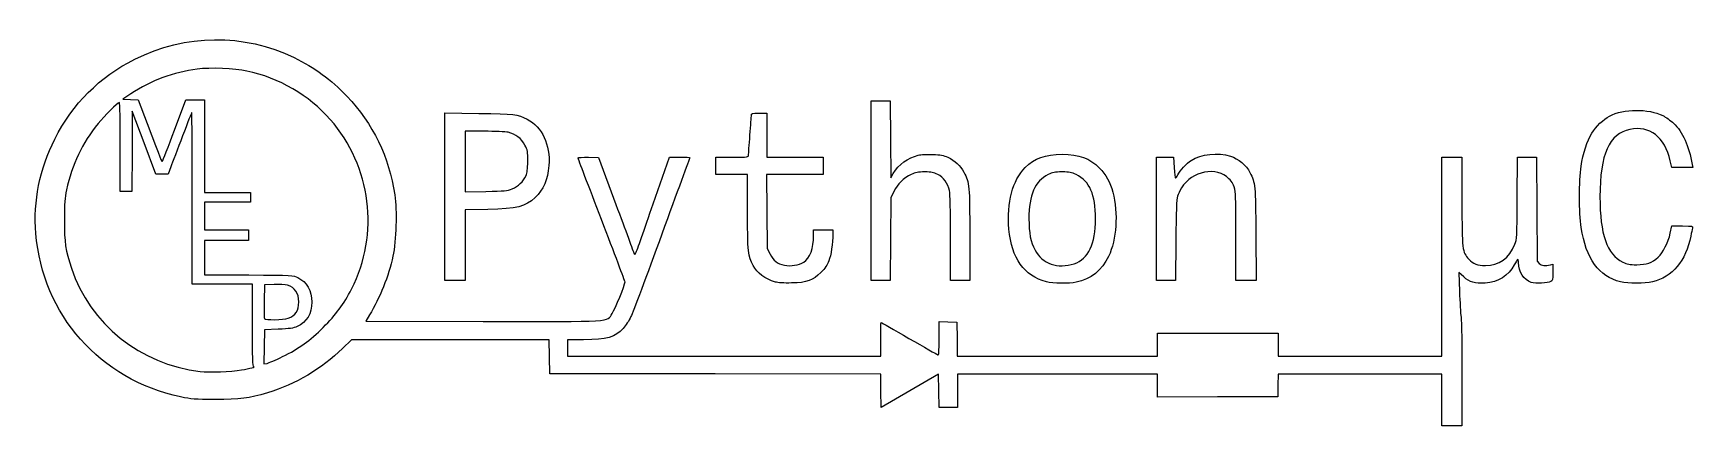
# Model space of a CAD drawing. Extents: x 0.08 to 1.42, y 0.08 to 0.4.
import ezdxf

# ---------------------------------------------------------------- set-up
doc = ezdxf.new("R2010")
doc.units = 0
doc.layers.add('Calque_1', color=7, linetype='CONTINUOUS')

msp = doc.modelspace()

# ---------------------------------------------------------------- linework, layer by layer
at = {"layer": 'Calque_1', "color": 7}
for points in [[(0.155921, 0.347243), (0.149347, 0.342874), (0.15564, 0.342637), (0.161933, 0.342401), (0.169093, 0.323289)], [(0.191181, 0.317902), (0.200393, 0.342455), (0.207933, 0.342458), (0.215474, 0.342461), (0.215474, 0.304951), (0.215474, 0.26744), (0.234036, 0.26744), (0.252598, 0.26744), (0.252598, 0.263574), (0.252598, 0.259708), (0.234036, 0.259708), (0.215474, 0.259708), (0.215474, 0.248493), (0.215474, 0.237279), (0.233263, 0.237279), (0.251051, 0.237279), (0.251051, 0.233025), (0.251051, 0.228771), (0.233263, 0.228771), (0.215474, 0.228771), (0.215474, 0.214886), (0.215474, 0.201), (0.251245, 0.200764)], [(0.75377, 0.269022), (0.75377, 0.341722), (0.761495, 0.341722), (0.769221, 0.341722), (0.769422, 0.310592), (0.769622, 0.279463), (0.771688, 0.282943)], [(0.188222, 0.288159), (0.185951, 0.282166), (0.181084, 0.282166), (0.176219, 0.282166), (0.16665, 0.307704), (0.157081, 0.333242), (0.15688, 0.300743), (0.15668, 0.268244), (0.152048, 0.268244), (0.147415, 0.268244), (0.147415, 0.304208)], [(0.409601, 0.264055), (0.409601, 0.331789), (0.436864, 0.331474)], [(0.66328, 0.331661), (0.669468, 0.331661), (0.669468, 0.313872), (0.669468, 0.296084), (0.692284, 0.296084), (0.715099, 0.296084), (0.715099, 0.289123), (0.715099, 0.282163), (0.692242, 0.282163), (0.669384, 0.282163), (0.66962, 0.252193), (0.669857, 0.222223), (0.672177, 0.217583)], [(0.441273, 0.316971), (0.425843, 0.316971), (0.425843, 0.292543), (0.425843, 0.268115), (0.442664, 0.268391)], [(0.525397, 0.295939), (0.533681, 0.295703), (0.547657, 0.257805)], [(0.577821, 0.258393), (0.590828, 0.296096), (0.59926, 0.296096)], [(0.654, 0.251775), (0.654, 0.282163), (0.641238, 0.282163), (0.628477, 0.282163), (0.628477, 0.289123), (0.628477, 0.296084), (0.641625, 0.296084)], [(0.808688, 0.149481), (0.808688, 0.163128), (0.815842, 0.162892), (0.822996, 0.162655), (0.823201, 0.148928), (0.823405, 0.135199), (0.90421, 0.135199), (0.985013, 0.135199), (0.985013, 0.14448), (0.985013, 0.153761), (1.033738, 0.153761), (1.082464, 0.153761), (1.082464, 0.14448), (1.082464, 0.135199), (1.14859, 0.135199), (1.214717, 0.135199), (1.214717, 0.215634), (1.214717, 0.296069), (1.222838, 0.296069), (1.230959, 0.296069), (1.230959, 0.260633)], [(0.984247, 0.246206), (0.984247, 0.296091), (0.991123, 0.296091), (0.998, 0.296091), (0.998554, 0.287583)], [(1.275659, 0.263006), (1.275935, 0.296069), (1.283598, 0.296069), (1.291262, 0.296069), (1.291458, 0.253939), (1.291695, 0.211809), (1.293395, 0.210108)], [(1.416891, 0.290081), (1.417324, 0.287565), (1.40894, 0.287565), (1.400557, 0.287565), (1.399214, 0.293173)], [(0.772136, 0.268365), (0.769622, 0.263261), (0.76939, 0.229793), (0.769157, 0.196324), (0.761461, 0.196324), (0.753765, 0.196324), (0.75377, 0.269022)], [(0.254145, 0.159966), (0.254145, 0.193223), (0.229786, 0.193223), (0.205427, 0.193223), (0.205429, 0.262567)], [(0.444211, 0.253767), (0.425843, 0.25337), (0.425843, 0.22485), (0.425843, 0.196329), (0.417722, 0.196329), (0.409601, 0.196329), (0.409601, 0.264055)], [(0.999911, 0.228999), (0.999647, 0.196322), (0.991951, 0.196322), (0.984256, 0.196322), (0.984247, 0.246206)], [(0.707367, 0.232805), (0.707367, 0.237304), (0.715101, 0.237304), (0.722835, 0.237304), (0.722814, 0.234016)], [(0.833418, 0.232866), (0.833429, 0.196322), (0.825695, 0.196322), (0.817961, 0.196322), (0.817961, 0.230701)], [(1.064494, 0.233639), (1.064789, 0.196322), (1.056615, 0.196322), (1.048441, 0.196322), (1.048441, 0.231759)], [(1.399211, 0.234585), (1.400502, 0.240389), (1.408947, 0.240389)], [(1.232356, 0.199302), (1.228404, 0.202857), (1.228951, 0.187397)], [(1.302328, 0.208888), (1.304454, 0.209478), (1.304454, 0.202917)], [(0.271547, 0.193073), (0.263813, 0.192837), (0.2636, 0.179717)], [(0.348682, 0.168479), (0.345587, 0.163452), (0.440437, 0.163255)], [(0.275027, 0.156888), (0.263813, 0.156451), (0.2636, 0.142623), (0.263387, 0.128794), (0.265919, 0.129286)], [(1.214725, 0.099637), (1.214725, 0.120519), (1.148622, 0.120519), (1.08252, 0.120519), (1.082323, 0.111431), (1.082126, 0.102344), (1.033595, 0.102147), (0.985063, 0.10195), (0.985063, 0.111237), (0.985063, 0.120523), (0.904241, 0.120523), (0.823419, 0.120523), (0.823419, 0.106989), (0.823419, 0.093454), (0.816063, 0.093454), (0.808733, 0.093454), (0.808524, 0.10696), (0.808316, 0.120465), (0.785113, 0.107059), (0.761911, 0.093654), (0.761702, 0.107086), (0.761494, 0.120519), (0.627904, 0.120716), (0.494315, 0.120913), (0.494106, 0.13464), (0.493898, 0.148368), (0.413988, 0.148368), (0.334101, 0.148368), (0.326892, 0.141322)], [(0.52156, 0.148387), (0.508605, 0.148375), (0.508605, 0.141801), (0.508605, 0.135227), (0.635058, 0.135227), (0.761511, 0.135227), (0.761511, 0.148762)], [(1.230947, 0.119924), (1.230972, 0.07874), (1.222851, 0.07874), (1.21473, 0.07874), (1.214725, 0.099637)]]:
    msp.add_lwpolyline(points, dxfattribs=at)
for points in [[(0.463873, 0.270422)], [(0.917866, 0.209895)], [(0.67643, 0.195056)], [(0.895305, 0.195231)], [(1.359071, 0.195204)], [(0.283006, 0.16572)], [(0.278505, 0.134722)], [(0.245341, 0.123968)]]:
    msp.add_lwpolyline(points, close=True, dxfattribs=at)
for points in [[(0.159068, 0.37525), (0.200031, 0.395876), (0.247111, 0.396354), (0.287795, 0.376561)], [(0.287795, 0.376561), (0.304398, 0.368483), (0.317574, 0.358834), (0.330433, 0.345337)], [(0.094558, 0.31074), (0.108906, 0.339234), (0.130574, 0.360902), (0.159068, 0.37525)], [(0.209562, 0.367265), (0.190504, 0.364871), (0.172122, 0.358012), (0.155921, 0.347243)], [(0.249627, 0.365737), (0.239858, 0.367824), (0.220032, 0.368579), (0.209562, 0.367265)], [(0.316965, 0.326549), (0.2999, 0.346057), (0.275624, 0.360185), (0.249627, 0.365737)], [(0.14672, 0.340172), (0.145444, 0.340172), (0.134338, 0.329275), (0.129501, 0.323278)], [(0.147415, 0.304208), (0.147415, 0.324965), (0.14712, 0.340172), (0.14672, 0.340172)], [(0.330433, 0.345337), (0.351387, 0.323343), (0.364568, 0.296133), (0.369088, 0.265542)], [(1.350001, 0.329292), (1.361743, 0.335282), (1.381366, 0.335442), (1.393217, 0.329646)], [(0.129501, 0.323278), (0.116678, 0.307377), (0.108388, 0.289959), (0.103954, 0.269597)], [(0.169093, 0.323289), (0.180524, 0.292781), (0.180826, 0.292031), (0.181412, 0.292706)], [(0.205177, 0.332166), (0.205035, 0.332324), (0.201675, 0.323811), (0.197708, 0.313287)], [(0.205429, 0.262567), (0.20543, 0.300706), (0.205315, 0.332026), (0.205177, 0.332166)], [(0.33414, 0.189316), (0.357039, 0.234083), (0.350225, 0.288529), (0.316965, 0.326549)], [(0.436864, 0.331474), (0.466209, 0.33112), (0.467667, 0.330946), (0.476022, 0.326702)], [(0.476022, 0.326702), (0.48813, 0.320551), (0.494807, 0.306262), (0.493523, 0.289251)], [(0.655933, 0.313872), (0.656547, 0.321742), (0.657059, 0.328964), (0.657071, 0.329921)], [(0.657071, 0.329921), (0.657092, 0.331578), (0.657386, 0.331661), (0.66328, 0.331661)], [(1.335775, 0.31542), (1.338932, 0.320615), (1.345445, 0.326968), (1.350001, 0.329292)], [(1.399214, 0.293173), (1.394622, 0.312364), (1.382578, 0.321738), (1.366656, 0.318516)], [(1.393217, 0.329646), (1.395476, 0.32854), (1.399405, 0.325709), (1.401945, 0.32336)], [(1.401945, 0.32336), (1.408991, 0.316837), (1.414332, 0.304945), (1.416891, 0.290081)], [(0.079221, 0.234389), (0.077056, 0.260566), (0.082206, 0.286209), (0.094558, 0.31074)], [(0.181412, 0.292706), (0.181719, 0.29306), (0.186115, 0.304398), (0.191181, 0.317902)], [(0.197708, 0.313287), (0.19374, 0.302764), (0.189471, 0.291456), (0.188222, 0.288159)], [(0.460621, 0.316133), (0.458466, 0.316593), (0.449759, 0.316971), (0.441273, 0.316971)], [(0.474181, 0.305741), (0.471421, 0.311116), (0.466527, 0.314866), (0.460621, 0.316133)], [(0.654795, 0.297824), (0.654807, 0.298781), (0.655319, 0.306003), (0.655933, 0.313872)], [(1.327204, 0.288726), (1.328782, 0.298938), (1.33217, 0.309487), (1.335775, 0.31542)], [(1.366656, 0.318516), (1.349825, 0.315111), (1.342371, 0.298371), (1.342371, 0.263976)], [(0.476449, 0.292663), (0.4765, 0.300705), (0.476363, 0.301495), (0.474181, 0.305741)], [(0.517112, 0.295466), (0.517112, 0.29586), (0.52084, 0.296057), (0.525397, 0.295939)], [(0.536061, 0.245517), (0.525639, 0.272609), (0.517112, 0.295086), (0.517112, 0.295466)], [(0.607306, 0.29547), (0.607093, 0.295116), (0.596943, 0.26737), (0.584751, 0.233791)], [(0.59926, 0.296096), (0.603899, 0.296096), (0.607519, 0.295821), (0.607306, 0.29547)], [(0.641625, 0.296084), (0.654738, 0.296084), (0.654773, 0.296089), (0.654795, 0.297824)], [(0.771688, 0.282943), (0.775911, 0.290061), (0.783428, 0.295553), (0.791844, 0.297668)], [(0.791844, 0.297668), (0.793994, 0.298207), (0.79878, 0.298463), (0.803445, 0.298278)], [(0.803445, 0.298278), (0.80994, 0.298003), (0.812179, 0.297601), (0.815734, 0.295959)], [(0.815734, 0.295959), (0.821533, 0.293278), (0.825723, 0.289352), (0.828654, 0.283854)], [(0.878223, 0.287623), (0.885891, 0.295291), (0.894442, 0.29837), (0.908066, 0.29837)], [(0.908066, 0.29837), (0.921897, 0.29837), (0.93031, 0.295276), (0.93823, 0.287272)], [(1.012223, 0.293466), (1.02026, 0.29855), (1.033873, 0.299996), (1.044063, 0.296848)], [(1.044063, 0.296848), (1.050168, 0.294962), (1.056802, 0.28935), (1.059711, 0.283609)], [(0.475078, 0.281185), (0.476053, 0.283343), (0.476411, 0.28634), (0.476449, 0.292663)], [(0.493523, 0.289251), (0.492645, 0.277613), (0.489292, 0.269844), (0.482342, 0.263342)], [(0.786115, 0.282032), (0.779986, 0.279182), (0.775121, 0.274426), (0.772136, 0.268365)], [(0.797099, 0.284087), (0.791619, 0.284073), (0.789763, 0.283733), (0.786115, 0.282032)], [(0.80754, 0.282139), (0.804298, 0.283796), (0.802658, 0.284103), (0.797099, 0.284087)], [(0.81712, 0.268998), (0.815907, 0.274655), (0.812181, 0.279767), (0.80754, 0.282139)], [(0.828654, 0.283854), (0.833204, 0.275317), (0.833405, 0.273163), (0.833418, 0.232866)], [(0.865127, 0.237842), (0.86324, 0.259366), (0.86798, 0.277379), (0.878223, 0.287623)], [(0.896711, 0.281927), (0.886071, 0.276702), (0.881213, 0.265486), (0.881231, 0.246188)], [(0.908066, 0.284085), (0.902014, 0.284085), (0.900532, 0.283809), (0.896711, 0.281927)], [(0.919405, 0.281935), (0.915602, 0.283801), (0.914112, 0.284085), (0.908066, 0.284085)], [(0.935015, 0.246188), (0.935015, 0.265899), (0.930362, 0.276554), (0.919405, 0.281935)], [(0.93823, 0.287272), (0.943341, 0.282107), (0.947019, 0.275449), (0.948963, 0.267843)], [(0.998554, 0.287583), (0.998861, 0.282905), (0.999356, 0.279076), (0.999657, 0.279076)], [(0.999657, 0.279076), (0.999956, 0.279076), (1.000786, 0.280296), (1.001497, 0.281792)], [(1.001497, 0.281792), (1.003151, 0.285261), (1.008562, 0.29115), (1.012223, 0.293466)], [(1.042796, 0.278644), (1.033071, 0.288765), (1.012648, 0.284859), (1.004536, 0.271327)], [(1.059711, 0.283609), (1.06408, 0.274987), (1.064176, 0.273984), (1.064494, 0.233639)], [(1.327204, 0.239227), (1.325385, 0.250938), (1.325385, 0.276994), (1.327204, 0.288726)], [(0.103954, 0.269597), (0.102466, 0.26277), (0.102227, 0.259364), (0.102227, 0.245042)], [(0.442664, 0.268391), (0.457882, 0.268666), (0.459904, 0.268848), (0.463873, 0.270422)], [(0.463873, 0.270443), (0.468685, 0.272352), (0.472919, 0.276408), (0.475078, 0.281185)], [(0.817961, 0.230701), (0.817961, 0.252522), (0.817654, 0.266511), (0.81712, 0.268998)], [(1.004536, 0.271327), (1.003144, 0.269008), (1.001597, 0.265888), (1.001095, 0.264393)], [(1.048441, 0.231759), (1.048441, 0.272198), (1.048354, 0.272851), (1.042796, 0.278644)], [(0.369088, 0.265542), (0.370984, 0.252712), (0.370237, 0.228627), (0.367552, 0.215991)], [(0.482342, 0.263342), (0.474359, 0.255875), (0.468012, 0.254281), (0.444211, 0.253767)], [(0.547657, 0.257805), (0.555344, 0.236962), (0.56191, 0.219212), (0.562248, 0.218361)], [(0.563839, 0.218755), (0.564375, 0.219822), (0.570667, 0.237655), (0.577821, 0.258393)], [(0.948963, 0.267843), (0.953436, 0.250338), (0.952074, 0.229556), (0.945551, 0.215781)], [(1.001095, 0.264393), (1.000468, 0.262531), (1.000097, 0.251393), (0.999911, 0.228999)], [(1.230959, 0.260633), (1.230959, 0.220416), (1.231038, 0.219554), (1.236487, 0.213667)], [(1.273655, 0.225577), (1.275372, 0.229839), (1.275415, 0.230723), (1.275659, 0.263006)], [(1.342371, 0.263976), (1.342371, 0.233744), (1.348051, 0.217465), (1.360778, 0.211214)], [(0.102227, 0.245042), (0.102227, 0.226766), (0.103092, 0.220904), (0.107966, 0.206171)], [(0.55501, 0.195102), (0.55501, 0.19574), (0.546483, 0.218425), (0.536061, 0.245517)], [(0.658424, 0.208511), (0.654264, 0.216155), (0.654, 0.218743), (0.654, 0.251775)], [(0.881231, 0.246188), (0.881241, 0.234465), (0.882576, 0.227638), (0.886178, 0.22088)], [(0.917866, 0.209895), (0.929201, 0.213616), (0.935015, 0.22592), (0.935015, 0.246188)], [(0.196129, 0.102152), (0.130972, 0.116078), (0.084678, 0.168442), (0.079221, 0.234389)], [(0.584751, 0.233791), (0.572559, 0.200212), (0.561345, 0.170189), (0.559831, 0.167074)], [(0.699338, 0.211065), (0.704371, 0.214175), (0.707367, 0.222288), (0.707367, 0.232805)], [(0.722814, 0.234016), (0.722767, 0.226607), (0.721324, 0.216528), (0.719686, 0.212167)], [(0.895305, 0.195213), (0.877232, 0.20001), (0.867202, 0.214178), (0.865127, 0.237842)], [(1.35907, 0.195209), (1.341559, 0.199448), (1.331141, 0.213837), (1.327204, 0.239227)], [(1.415756, 0.232268), (1.411922, 0.212293), (1.400779, 0.19894), (1.384804, 0.195175)], [(1.389405, 0.215241), (1.393384, 0.218836), (1.397524, 0.227003), (1.399211, 0.234585)], [(1.408947, 0.240389), (1.417299, 0.240389), (1.417388, 0.240369), (1.41702, 0.238648)], [(1.41702, 0.238648), (1.416823, 0.237692), (1.416249, 0.234822), (1.415756, 0.232268)], [(0.367552, 0.215991), (0.364149, 0.199974), (0.357012, 0.182006), (0.348682, 0.168479)], [(0.562248, 0.218361), (0.562836, 0.216881), (0.562907, 0.216901), (0.563839, 0.218755)], [(0.672177, 0.217583), (0.674881, 0.212174), (0.677814, 0.209926), (0.683786, 0.208687)], [(0.886178, 0.22088), (0.892088, 0.209791), (0.904469, 0.205499), (0.917866, 0.209895)], [(0.945551, 0.215781), (0.940328, 0.20475), (0.930965, 0.197241), (0.919436, 0.194837)], [(1.249908, 0.208404), (1.260929, 0.208404), (1.269136, 0.214339), (1.273655, 0.225577)], [(1.372117, 0.209088), (1.380162, 0.209115), (1.384224, 0.210561), (1.389405, 0.215241)], [(0.107966, 0.206171), (0.122904, 0.161015), (0.163588, 0.128377), (0.211881, 0.122806)], [(0.676429, 0.195056), (0.668223, 0.197442), (0.66186, 0.202198), (0.658424, 0.208511)], [(0.683786, 0.208687), (0.688832, 0.207639), (0.695426, 0.208657), (0.699338, 0.211065)], [(0.713235, 0.202819), (0.706577, 0.196161), (0.702255, 0.194601), (0.689579, 0.194284)], [(0.719686, 0.212167), (0.718403, 0.20875), (0.716701, 0.206285), (0.713235, 0.202819)], [(1.236487, 0.213667), (1.240117, 0.20973), (1.243499, 0.208404), (1.249908, 0.208404)], [(1.273213, 0.209031), (1.268549, 0.200104), (1.26006, 0.194724), (1.249722, 0.194142)], [(1.276028, 0.213311), (1.275713, 0.21331), (1.274441, 0.211386), (1.273213, 0.209031)], [(1.27661, 0.210748), (1.27661, 0.212161), (1.276335, 0.213315), (1.276028, 0.213311)], [(1.286964, 0.194749), (1.28089, 0.19669), (1.27661, 0.203302), (1.27661, 0.210748)], [(1.293395, 0.210108), (1.295191, 0.208313), (1.298584, 0.207852), (1.302328, 0.208888)], [(1.304454, 0.202917), (1.304454, 0.196909), (1.304296, 0.196277), (1.302717, 0.195426)], [(1.360778, 0.211214), (1.364597, 0.209336), (1.366044, 0.209068), (1.372117, 0.209088)], [(0.251245, 0.200764), (0.287003, 0.200528), (0.287016, 0.200528), (0.290666, 0.198721)], [(0.282375, 0.19242), (0.280642, 0.19292), (0.275877, 0.193207), (0.271547, 0.193073)], [(0.291537, 0.178912), (0.291537, 0.186072), (0.288414, 0.190675), (0.282375, 0.19242)], [(0.290666, 0.198721), (0.297958, 0.195095), (0.302097, 0.187913), (0.302097, 0.17888)], [(0.311378, 0.158416), (0.321607, 0.168645), (0.32802, 0.177351), (0.33414, 0.189316)], [(0.54459, 0.16954), (0.547122, 0.173359), (0.55501, 0.192713), (0.55501, 0.195102)], [(0.689579, 0.194284), (0.683216, 0.194127), (0.678721, 0.194402), (0.67643, 0.195056)], [(0.919436, 0.194837), (0.913744, 0.193648), (0.900411, 0.193857), (0.895305, 0.195231)], [(1.249722, 0.194142), (1.241247, 0.193662), (1.237332, 0.194828), (1.232356, 0.199302)], [(1.302717, 0.195426), (1.300135, 0.194044), (1.290475, 0.193631), (1.286964, 0.194749)], [(1.384804, 0.195175), (1.378612, 0.193718), (1.365173, 0.193734), (1.359071, 0.195204)], [(0.2636, 0.179717), (0.263482, 0.172502), (0.263561, 0.16615), (0.263769, 0.165602)], [(0.283006, 0.165724), (0.288899, 0.167823), (0.291537, 0.171904), (0.291537, 0.178912)], [(0.302097, 0.17888), (0.302097, 0.169576), (0.297822, 0.162415), (0.290296, 0.159108)], [(1.228951, 0.187397), (1.229266, 0.178894), (1.229821, 0.1695), (1.230211, 0.166522)], [(0.263769, 0.165602), (0.2643, 0.164216), (0.279042, 0.164311), (0.283006, 0.16572)], [(0.440437, 0.163255), (0.548484, 0.163019), (0.539926, 0.162499), (0.54459, 0.16954)], [(0.559831, 0.167074), (0.558317, 0.16396), (0.555521, 0.159679), (0.553618, 0.157561)], [(0.761511, 0.148762), (0.761511, 0.156206), (0.761669, 0.162296), (0.761858, 0.162296)], [(0.761858, 0.162296), (0.762051, 0.162296), (0.772172, 0.156531), (0.784354, 0.149485)], [(1.230211, 0.166522), (1.230604, 0.163546), (1.230939, 0.142576), (1.230947, 0.119924)], [(0.255112, 0.12666), (0.254354, 0.12669), (0.254145, 0.133902), (0.254145, 0.159966)], [(0.290296, 0.159108), (0.286899, 0.157616), (0.284423, 0.157258), (0.275027, 0.156888)], [(0.278507, 0.134754), (0.291775, 0.141277), (0.300569, 0.147608), (0.311378, 0.158416)], [(0.553618, 0.157561), (0.54706, 0.150267), (0.540547, 0.148404), (0.52156, 0.148387)], [(0.784354, 0.149485), (0.796535, 0.142439), (0.806994, 0.136485), (0.807595, 0.136254)], [(0.807595, 0.136254), (0.808511, 0.1359), (0.808688, 0.138042), (0.808688, 0.149481)], [(0.265919, 0.129286), (0.267312, 0.129562), (0.272976, 0.132003), (0.278505, 0.134722)], [(0.326892, 0.141322), (0.309775, 0.124592), (0.289214, 0.112441), (0.266312, 0.105521)], [(0.211881, 0.122806), (0.219394, 0.12194), (0.236747, 0.122531), (0.245341, 0.123968)], [(0.24534, 0.123963), (0.251908, 0.12505), (0.257322, 0.126546), (0.255112, 0.12666)], [(0.223989, 0.100061), (0.207256, 0.10008), (0.205045, 0.100219), (0.196129, 0.102152)], [(0.266312, 0.105521), (0.250994, 0.100893), (0.244371, 0.100038), (0.223989, 0.100061)]]:
    msp.add_open_spline(points, degree=3, dxfattribs=at)

doc.saveas('drawing.dxf')
